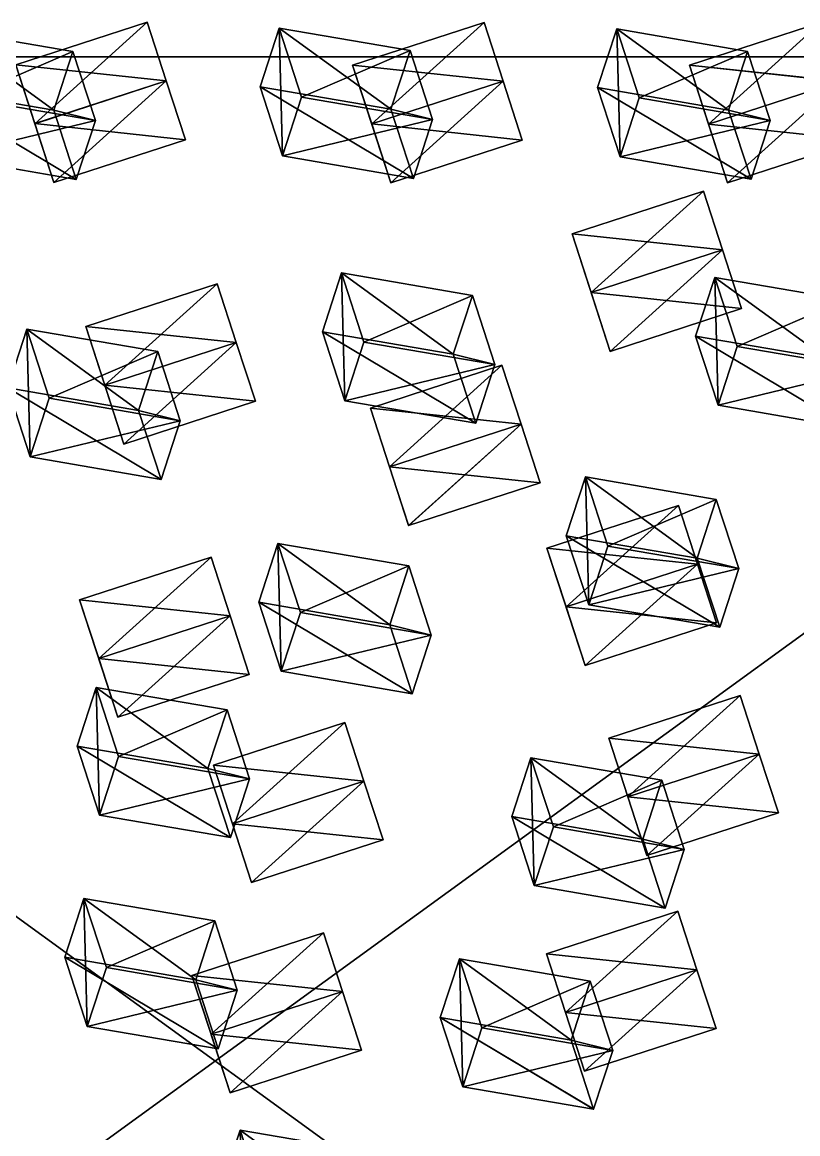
# Model space of a CAD drawing. Header units: metres. Extents: x -324 to 324, y -310 to 311.
# Drawn here: x -13.9 to 42.2, y 230 to 310.4 of the extents above; entities that cross this region are included whole.
import ezdxf

# ---------------------------------------------------------------- set-up
doc = ezdxf.new("R2010")
doc.units = ezdxf.units.M

msp = doc.modelspace()

# ---------------------------------------------------------------- linework, layer by layer
for p, q in [((-100.05551, 307.93835, -938.3003), (99.94634, 307.93277, -1061.9042)), ((100.055176, 307.93848, -1061.6997), (-99.94667, 307.9327, -938.0959))]:
    msp.add_line(p, q)
for points in [[(-11.662659, 304.06754, -977.47516), (-21.134838, 305.692, -974.7113), (-19.752907, 309.94513, -972.475), (-19.752808, 309.94522, -972.47485)], [(-10.280727, 308.32068, -975.2389), (-19.752907, 309.94513, -972.475), (-18.128433, 304.94473, -963.9687), (-18.128334, 304.94482, -963.96857)], [(-19.752907, 309.94513, -972.475), (-10.280727, 308.32068, -975.2389), (-11.662659, 304.06754, -977.47516), (-11.662559, 304.06763, -977.47504)], [(-13.039314, 303.10114, -1020.2774), (-14.421418, 307.3548, -1011.3334), (-4.9108553, 310.44498, -1011.3334), (-4.910755, 310.44507, -1011.33325)], [(-3.5289192, 306.19183, -1009.0971), (-4.9108553, 310.44498, -1011.3334), (-14.421418, 307.3548, -1011.3334), (-14.421318, 307.3549, -1011.33325)], [(-4.9108553, 310.44498, -1011.3334), (-3.5287514, 306.1913, -1020.2774), (-13.039314, 303.10114, -1020.2774), (-13.039214, 303.10123, -1020.2773)], [(-3.5287514, 306.1913, -1020.2774), (-4.9108553, 310.44498, -1011.3334), (-3.5289192, 306.19183, -1009.0971), (-3.5288193, 306.19193, -1009.097)], [(12.727608, 304.14017, -992.6854), (3.2554293, 305.76462, -989.9216), (4.6373606, 310.01776, -987.68524), (4.6374607, 310.01785, -987.6851)], [(4.6373606, 310.01776, -987.68524), (3.2554293, 305.76462, -989.9216), (4.879902, 300.76422, -981.4152), (4.880002, 300.7643, -981.4151)], [(4.879902, 300.76422, -981.4152), (6.261833, 305.01736, -979.17896), (4.6373606, 310.01776, -987.68524), (4.6374607, 310.01785, -987.6851)], [(14.109539, 308.3933, -990.44916), (4.6373606, 310.01776, -987.68524), (6.261833, 305.01736, -979.17896), (6.2619333, 305.01746, -979.17883)], [(4.6373606, 310.01776, -987.68524), (14.109539, 308.3933, -990.44916), (12.727608, 304.14017, -992.6854), (12.727708, 304.14026, -992.6853)], [(11.33606, 303.07733, -1035.3859), (9.953956, 307.331, -1026.4418), (19.46452, 310.42117, -1026.4418), (19.464619, 310.42126, -1026.4417)], [(20.846455, 306.16803, -1024.2054), (19.46452, 310.42117, -1026.4418), (9.953956, 307.331, -1026.4418), (9.954056, 307.3311, -1026.4417)], [(19.46452, 310.42117, -1026.4418), (20.846622, 306.1675, -1035.3859), (11.33606, 303.07733, -1035.3859), (11.33616, 303.07742, -1035.3857)], [(20.846622, 306.1675, -1035.3859), (19.46452, 310.42117, -1026.4418), (20.846455, 306.16803, -1024.2054), (20.846554, 306.16812, -1024.2053)], [(37.15969, 304.08405, -1007.6767), (27.687511, 305.7085, -1004.91284), (29.069443, 309.96164, -1002.6765), (29.069542, 309.96173, -1002.6764)], [(29.069443, 309.96164, -1002.6765), (27.687511, 305.7085, -1004.91284), (29.311985, 300.7081, -996.4065), (29.312084, 300.7082, -996.4064)], [(29.311985, 300.7081, -996.4065), (30.693916, 304.96124, -994.1702), (29.069443, 309.96164, -1002.6765), (29.069542, 309.96173, -1002.6764)], [(38.541622, 308.3372, -1005.4404), (29.069443, 309.96164, -1002.6765), (30.693916, 304.96124, -994.1702), (30.694016, 304.96133, -994.1701)], [(29.069443, 309.96164, -1002.6765), (38.541622, 308.3372, -1005.4404), (37.15969, 304.08405, -1007.6767), (37.15979, 304.08414, -1007.6766)], [(35.704315, 303.0754, -1050.448), (34.322212, 307.32907, -1041.5039), (43.832775, 310.41925, -1041.5039), (43.832874, 310.41934, -1041.5038)], [(45.214714, 306.1661, -1039.2676), (43.832775, 310.41925, -1041.5039), (34.322212, 307.32907, -1041.5039), (34.32231, 307.32916, -1041.5038)], [(43.832775, 310.41925, -1041.5039), (45.21488, 306.1656, -1050.448), (35.704315, 303.0754, -1050.448), (35.704414, 303.0755, -1050.4479)], [(-18.128433, 304.94473, -963.9687), (-8.656255, 303.32028, -966.73254), (-10.280727, 308.32068, -975.2389), (-10.280627, 308.32077, -975.2388)], [(-11.662659, 304.06754, -977.47516), (-10.280727, 308.32068, -975.2389), (-8.656255, 303.32028, -966.73254), (-8.656155, 303.32037, -966.7324)], [(6.261833, 305.01736, -979.17896), (15.734012, 303.3929, -981.9428), (14.109539, 308.3933, -990.44916), (14.109639, 308.3934, -990.44904)], [(12.727608, 304.14017, -992.6854), (14.109539, 308.3933, -990.44916), (15.734012, 303.3929, -981.9428), (15.734112, 303.393, -981.9427)], [(30.693916, 304.96124, -994.1702), (40.166096, 303.3368, -996.9341), (38.541622, 308.3372, -1005.4404), (38.54172, 308.33728, -1005.4403)], [(37.15969, 304.08405, -1007.6767), (38.541622, 308.3372, -1005.4404), (40.166096, 303.3368, -996.9341), (40.166195, 303.33688, -996.93396)], [(-100.05551, 307.93835, -938.3003), (61.75283, 190.36641, -1261.8993), (-161.85391, 117.712, -1261.8992), (-161.8538, 117.7121, -1261.899)], [(-100.05551, 307.93835, -938.3003), (99.94634, 307.93277, -1061.9042), (61.75283, 190.36641, -1261.8993), (61.75293, 190.36652, -1261.8992)], [(-61.753036, 190.3664, -738.10077), (100.055176, 307.93848, -1061.6997), (-99.94667, 307.9327, -938.0959), (-99.94657, 307.9328, -938.09576)], [(-61.753036, 190.3664, -738.10077), (261.85678, 190.37573, -938.09595), (100.055176, 307.93848, -1061.6997), (100.055275, 307.93857, -1061.6996)], [(-11.657378, 298.848, -1018.04114), (-13.039482, 303.10165, -1009.0971), (-14.421418, 307.3548, -1011.3334), (-14.421318, 307.3549, -1011.33325)], [(-14.421418, 307.3548, -1011.3334), (-13.039314, 303.10114, -1020.2774), (-11.657378, 298.848, -1018.04114), (-11.657278, 298.84808, -1018.041)], [(-14.421418, 307.3548, -1011.3334), (-13.039482, 303.10165, -1009.0971), (-3.5289192, 306.19183, -1009.0971), (-3.5288193, 306.19193, -1009.097)], [(12.717996, 298.8242, -1033.1495), (11.335892, 303.07785, -1024.2054), (9.953956, 307.331, -1026.4418), (9.954056, 307.3311, -1026.4417)], [(9.953956, 307.331, -1026.4418), (11.33606, 303.07733, -1035.3859), (12.717996, 298.8242, -1033.1495), (12.718096, 298.82428, -1033.1494)], [(9.953956, 307.331, -1026.4418), (11.335892, 303.07785, -1024.2054), (20.846455, 306.16803, -1024.2054), (20.846554, 306.16812, -1024.2053)], [(37.086254, 298.82227, -1048.2117), (35.704147, 303.07593, -1039.2676), (34.322212, 307.32907, -1041.5039), (34.32231, 307.32916, -1041.5038)], [(34.322212, 307.32907, -1041.5039), (35.704315, 303.0754, -1050.448), (37.086254, 298.82227, -1048.2117), (37.086353, 298.82236, -1048.2115)], [(34.322212, 307.32907, -1041.5039), (35.704147, 303.07593, -1039.2676), (45.214714, 306.1661, -1039.2676), (45.214813, 306.1662, -1039.2675)], [(-2.1468153, 301.93817, -1018.04114), (-3.5289192, 306.19183, -1009.0971), (-13.039482, 303.10165, -1009.0971), (-13.039382, 303.10175, -1009.097)], [(-11.657378, 298.848, -1018.04114), (-13.039314, 303.10114, -1020.2774), (-3.5287514, 306.1913, -1020.2774), (-3.5286515, 306.1914, -1020.2773)], [(-3.5287514, 306.1913, -1020.2774), (-2.1468153, 301.93817, -1018.04114), (-11.657378, 298.848, -1018.04114), (-11.657278, 298.84808, -1018.041)], [(-3.5289192, 306.19183, -1009.0971), (-2.1468153, 301.93817, -1018.04114), (-3.5287514, 306.1913, -1020.2774), (-3.5286515, 306.1914, -1020.2773)], [(22.228558, 301.91437, -1033.1495), (20.846455, 306.16803, -1024.2054), (11.335892, 303.07785, -1024.2054), (11.335992, 303.07794, -1024.2053)], [(12.717996, 298.8242, -1033.1495), (11.33606, 303.07733, -1035.3859), (20.846622, 306.1675, -1035.3859), (20.846722, 306.1676, -1035.3857)], [(20.846622, 306.1675, -1035.3859), (22.228558, 301.91437, -1033.1495), (12.717996, 298.8242, -1033.1495), (12.718096, 298.82428, -1033.1494)], [(20.846455, 306.16803, -1024.2054), (22.228558, 301.91437, -1033.1495), (20.846622, 306.1675, -1035.3859), (20.846722, 306.1676, -1035.3857)], [(46.596817, 301.91245, -1048.2117), (45.214714, 306.1661, -1039.2676), (35.704147, 303.07593, -1039.2676), (35.704247, 303.07602, -1039.2675)], [(37.086254, 298.82227, -1048.2117), (35.704315, 303.0754, -1050.448), (45.21488, 306.1656, -1050.448), (45.21498, 306.16568, -1050.4479)], [(45.21488, 306.1656, -1050.448), (46.596817, 301.91245, -1048.2117), (37.086254, 298.82227, -1048.2117), (37.086353, 298.82236, -1048.2115)], [(-10.038186, 299.06714, -968.9689), (-19.510365, 300.6916, -966.20496), (-21.134838, 305.692, -974.7113), (-21.134739, 305.69208, -974.7112)], [(-21.134838, 305.692, -974.7113), (-11.662659, 304.06754, -977.47516), (-10.038186, 299.06714, -968.9689), (-10.038086, 299.06723, -968.96875)], [(14.35208, 299.13977, -984.17914), (4.879902, 300.76422, -981.4152), (3.2554293, 305.76462, -989.9216), (3.2555292, 305.7647, -989.92145)], [(3.2554293, 305.76462, -989.9216), (12.727608, 304.14017, -992.6854), (14.35208, 299.13977, -984.17914), (14.3521805, 299.13986, -984.179)], [(15.734012, 303.3929, -981.9428), (6.261833, 305.01736, -979.17896), (4.879902, 300.76422, -981.4152), (4.880002, 300.7643, -981.4151)], [(38.784164, 299.08365, -999.1704), (29.311985, 300.7081, -996.4065), (27.687511, 305.7085, -1004.91284), (27.68761, 305.7086, -1004.9127)], [(27.687511, 305.7085, -1004.91284), (37.15969, 304.08405, -1007.6767), (38.784164, 299.08365, -999.1704), (38.784264, 299.08374, -999.1703)], [(-8.656255, 303.32028, -966.73254), (-18.128433, 304.94473, -963.9687), (-19.510365, 300.6916, -966.20496), (-19.510265, 300.69168, -966.20483)], [(40.166096, 303.3368, -996.9341), (30.693916, 304.96124, -994.1702), (29.311985, 300.7081, -996.4065), (29.312084, 300.7082, -996.4064)], [(-8.656255, 303.32028, -966.73254), (-10.038186, 299.06714, -968.9689), (-11.662659, 304.06754, -977.47516), (-11.662559, 304.06763, -977.47504)], [(4.879902, 300.76422, -981.4152), (14.35208, 299.13977, -984.17914), (15.734012, 303.3929, -981.9428), (15.734112, 303.393, -981.9427)], [(15.734012, 303.3929, -981.9428), (14.35208, 299.13977, -984.17914), (12.727608, 304.14017, -992.6854), (12.727708, 304.14026, -992.6853)], [(40.166096, 303.3368, -996.9341), (38.784164, 299.08365, -999.1704), (37.15969, 304.08405, -1007.6767), (37.15979, 304.08414, -1007.6766)], [(-19.510365, 300.6916, -966.20496), (-10.038186, 299.06714, -968.9689), (-8.656255, 303.32028, -966.73254), (-8.656155, 303.32037, -966.7324)], [(-13.039482, 303.10165, -1009.0971), (-11.657378, 298.848, -1018.04114), (-2.1468153, 301.93817, -1018.04114), (-2.1467154, 301.93826, -1018.041)], [(11.335892, 303.07785, -1024.2054), (12.717996, 298.8242, -1033.1495), (22.228558, 301.91437, -1033.1495), (22.228657, 301.91446, -1033.1494)], [(29.311985, 300.7081, -996.4065), (38.784164, 299.08365, -999.1704), (40.166096, 303.3368, -996.9341), (40.166195, 303.33688, -996.93396)], [(35.704147, 303.07593, -1039.2676), (37.086254, 298.82227, -1048.2117), (46.596817, 301.91245, -1048.2117), (46.596916, 301.91254, -1048.2115)], [(27.215027, 290.8716, -1068.4122), (25.832924, 295.12527, -1059.4681), (35.343487, 298.21545, -1059.4681), (35.343586, 298.21555, -1059.468)], [(36.72542, 293.9623, -1057.2318), (35.343487, 298.21545, -1059.4681), (25.832924, 295.12527, -1059.4681), (25.833023, 295.12537, -1059.468)], [(35.343487, 298.21545, -1059.4681), (36.72559, 293.9618, -1068.4122), (27.215027, 290.8716, -1068.4122), (27.215126, 290.8717, -1068.4121)], [(36.72559, 293.9618, -1068.4122), (35.343487, 298.21545, -1059.4681), (36.72542, 293.9623, -1057.2318), (36.72552, 293.9624, -1057.2317)], [(28.596962, 286.61847, -1066.1759), (27.214859, 290.87213, -1057.2318), (25.832924, 295.12527, -1059.4681), (25.833023, 295.12537, -1059.468)], [(25.832924, 295.12527, -1059.4681), (27.215027, 290.8716, -1068.4122), (28.596962, 286.61847, -1066.1759), (28.597061, 286.61856, -1066.1758)], [(25.832924, 295.12527, -1059.4681), (27.214859, 290.87213, -1057.2318), (36.72542, 293.9623, -1057.2318), (36.72552, 293.9624, -1057.2317)], [(38.107525, 289.70865, -1066.1759), (36.72542, 293.9623, -1057.2318), (27.214859, 290.87213, -1057.2318), (27.214958, 290.87222, -1057.2317)], [(28.596962, 286.61847, -1066.1759), (27.215027, 290.8716, -1068.4122), (36.72559, 293.9618, -1068.4122), (36.72569, 293.96188, -1068.4121)], [(36.72559, 293.9618, -1068.4122), (38.107525, 289.70865, -1066.1759), (28.596962, 286.61847, -1066.1759), (28.597061, 286.61856, -1066.1758)], [(36.72542, 293.9623, -1057.2318), (38.107525, 289.70865, -1066.1759), (36.72559, 293.9618, -1068.4122), (36.72569, 293.96188, -1068.4121)], [(17.241646, 286.4169, -961.76733), (7.7694674, 288.04135, -959.0035), (9.151399, 292.2945, -956.76715), (9.151499, 292.2946, -956.767)], [(9.151399, 292.2945, -956.76715), (7.7694674, 288.04135, -959.0035), (9.39394, 283.04095, -950.49713), (9.39404, 283.04105, -950.497)], [(9.39394, 283.04095, -950.49713), (10.775871, 287.2941, -948.26086), (9.151399, 292.2945, -956.76715), (9.151499, 292.2946, -956.767)], [(18.623577, 290.67004, -959.53107), (9.151399, 292.2945, -956.76715), (10.775871, 287.2941, -948.26086), (10.775971, 287.2942, -948.26074)], [(9.151399, 292.2945, -956.76715), (18.623577, 290.67004, -959.53107), (17.241646, 286.4169, -961.76733), (17.241745, 286.417, -961.7672)], [(-7.9687495, 284.1624, -1059.43), (-9.350853, 288.41608, -1050.486), (0.15970969, 291.50626, -1050.486), (0.1598097, 291.50635, -1050.4858)], [(1.5416455, 287.2531, -1048.2496), (0.15970969, 291.50626, -1050.486), (-9.350853, 288.41608, -1050.486), (-9.350753, 288.41617, -1050.4858)], [(0.15970969, 291.50626, -1050.486), (1.5418134, 287.2526, -1059.43), (-7.9687495, 284.1624, -1059.43), (-7.9686494, 284.1625, -1059.4299)], [(1.5418134, 287.2526, -1059.43), (0.15970969, 291.50626, -1050.486), (1.5416455, 287.2531, -1048.2496), (1.5417455, 287.2532, -1048.2495)], [(44.249367, 286.08926, -977.83386), (34.777187, 287.7137, -975.07), (36.15912, 291.96686, -972.8337), (36.159218, 291.96695, -972.83356)], [(36.15912, 291.96686, -972.8337), (34.777187, 287.7137, -975.07), (36.40166, 282.71332, -966.56366), (36.40176, 282.7134, -966.56354)], [(36.40166, 282.71332, -966.56366), (37.783592, 286.96646, -964.3274), (36.15912, 291.96686, -972.8337), (36.159218, 291.96695, -972.83356)], [(45.631298, 290.3424, -975.5976), (36.15912, 291.96686, -972.8337), (37.783592, 286.96646, -964.3274), (37.78369, 286.96655, -964.3273)], [(36.15912, 291.96686, -972.8337), (45.631298, 290.3424, -975.5976), (44.249367, 286.08926, -977.83386), (44.249466, 286.08936, -977.83374)], [(10.775871, 287.2941, -948.26086), (20.24805, 285.66965, -951.0247), (18.623577, 290.67004, -959.53107), (18.623676, 290.67014, -959.53094)], [(17.241646, 286.4169, -961.76733), (18.623577, 290.67004, -959.53107), (20.24805, 285.66965, -951.0247), (20.24815, 285.66974, -951.0246)], [(27.214859, 290.87213, -1057.2318), (28.596962, 286.61847, -1066.1759), (38.107525, 289.70865, -1066.1759), (38.107624, 289.70874, -1066.1758)], [(37.783592, 286.96646, -964.3274), (47.25577, 285.342, -967.09125), (45.631298, 290.3424, -975.5976), (45.631397, 290.3425, -975.5975)], [(-5.527153, 282.34564, -939.95416), (-14.999331, 283.9701, -937.1903), (-13.6174, 288.22324, -934.954), (-13.6173, 288.22333, -934.95386)], [(-13.6174, 288.22324, -934.954), (-14.999331, 283.9701, -937.1903), (-13.374859, 278.9697, -928.68396), (-13.374759, 278.9698, -928.68384)], [(-13.374859, 278.9697, -928.68396), (-11.992928, 283.22284, -926.4477), (-13.6174, 288.22324, -934.954), (-13.6173, 288.22333, -934.95386)], [(-4.1452217, 286.5988, -937.7179), (-13.6174, 288.22324, -934.954), (-11.992928, 283.22284, -926.4477), (-11.992827, 283.22293, -926.4476)], [(-13.6174, 288.22324, -934.954), (-4.1452217, 286.5988, -937.7179), (-5.527153, 282.34564, -939.95416), (-5.527053, 282.34573, -939.95404)], [(-6.586814, 279.90927, -1057.1937), (-7.9689174, 284.16293, -1048.2496), (-9.350853, 288.41608, -1050.486), (-9.350753, 288.41617, -1050.4858)], [(-9.350853, 288.41608, -1050.486), (-7.9687495, 284.1624, -1059.43), (-6.586814, 279.90927, -1057.1937), (-6.586714, 279.90936, -1057.1936)], [(-9.350853, 288.41608, -1050.486), (-7.9689174, 284.16293, -1048.2496), (1.5416455, 287.2531, -1048.2496), (1.5417455, 287.2532, -1048.2495)], [(18.86612, 281.4165, -953.26105), (9.39394, 283.04095, -950.49713), (7.7694674, 288.04135, -959.0035), (7.7695675, 288.04144, -959.00336)], [(7.7694674, 288.04135, -959.0035), (17.241646, 286.4169, -961.76733), (18.86612, 281.4165, -953.26105), (18.866219, 281.4166, -953.2609)], [(20.24805, 285.66965, -951.0247), (10.775871, 287.2941, -948.26086), (9.39394, 283.04095, -950.49713), (9.39404, 283.04105, -950.497)], [(45.87384, 281.08887, -969.3276), (36.40166, 282.71332, -966.56366), (34.777187, 287.7137, -975.07), (34.777287, 287.7138, -975.0699)], [(34.777187, 287.7137, -975.07), (44.249367, 286.08926, -977.83386), (45.87384, 281.08887, -969.3276), (45.87394, 281.08896, -969.32745)], [(-11.992928, 283.22284, -926.4477), (-2.520749, 281.5984, -929.21155), (-4.1452217, 286.5988, -937.7179), (-4.1451216, 286.59888, -937.7178)], [(2.9237494, 282.99945, -1057.1937), (1.5416455, 287.2531, -1048.2496), (-7.9689174, 284.16293, -1048.2496), (-7.968817, 284.16302, -1048.2495)], [(-6.586814, 279.90927, -1057.1937), (-7.9687495, 284.1624, -1059.43), (1.5418134, 287.2526, -1059.43), (1.5419134, 287.2527, -1059.4299)], [(1.5418134, 287.2526, -1059.43), (2.9237494, 282.99945, -1057.1937), (-6.586814, 279.90927, -1057.1937), (-6.586714, 279.90936, -1057.1936)], [(-5.527153, 282.34564, -939.95416), (-4.1452217, 286.5988, -937.7179), (-2.520749, 281.5984, -929.21155), (-2.5206492, 281.59848, -929.2114)], [(1.5416455, 287.2531, -1048.2496), (2.9237494, 282.99945, -1057.1937), (1.5418134, 287.2526, -1059.43), (1.5419134, 287.2527, -1059.4299)], [(47.25577, 285.342, -967.09125), (37.783592, 286.96646, -964.3274), (36.40166, 282.71332, -966.56366), (36.40176, 282.7134, -966.56354)], [(20.24805, 285.66965, -951.0247), (18.86612, 281.4165, -953.26105), (17.241646, 286.4169, -961.76733), (17.241745, 286.417, -961.7672)], [(9.39394, 283.04095, -950.49713), (18.86612, 281.4165, -953.26105), (20.24805, 285.66965, -951.0247), (20.24815, 285.66974, -951.0246)], [(12.630417, 278.26157, -1083.3823), (11.248313, 282.51523, -1074.4382), (20.758877, 285.6054, -1074.4382), (20.758976, 285.6055, -1074.4381)], [(22.140812, 281.35226, -1072.2019), (20.758877, 285.6054, -1074.4382), (11.248313, 282.51523, -1074.4382), (11.248413, 282.51532, -1074.4381)], [(20.758877, 285.6054, -1074.4382), (22.14098, 281.35175, -1083.3823), (12.630417, 278.26157, -1083.3823), (12.630517, 278.26166, -1083.3822)], [(22.14098, 281.35175, -1083.3823), (20.758877, 285.6054, -1074.4382), (22.140812, 281.35226, -1072.2019), (22.140911, 281.35236, -1072.2018)], [(36.40166, 282.71332, -966.56366), (45.87384, 281.08887, -969.3276), (47.25577, 285.342, -967.09125), (47.25587, 285.3421, -967.0911)], [(-7.9689174, 284.16293, -1048.2496), (-6.586814, 279.90927, -1057.1937), (2.9237494, 282.99945, -1057.1937), (2.9238493, 282.99954, -1057.1936)], [(-3.9026804, 277.34525, -931.4479), (-13.374859, 278.9697, -928.68396), (-14.999331, 283.9701, -937.1903), (-14.999231, 283.97018, -937.1902)], [(-14.999331, 283.9701, -937.1903), (-5.527153, 282.34564, -939.95416), (-3.9026804, 277.34525, -931.4479), (-3.9025805, 277.34534, -931.44775)], [(-2.520749, 281.5984, -929.21155), (-11.992928, 283.22284, -926.4477), (-13.374859, 278.9697, -928.68396), (-13.374759, 278.9698, -928.68384)], [(14.012353, 274.00842, -1081.146), (12.630249, 278.2621, -1072.2019), (11.248313, 282.51523, -1074.4382), (11.248413, 282.51532, -1074.4381)], [(11.248313, 282.51523, -1074.4382), (12.630417, 278.26157, -1083.3823), (14.012353, 274.00842, -1081.146), (14.012453, 274.0085, -1081.1459)], [(11.248313, 282.51523, -1074.4382), (12.630249, 278.2621, -1072.2019), (22.140812, 281.35226, -1072.2019), (22.140911, 281.35236, -1072.2018)], [(-2.520749, 281.5984, -929.21155), (-3.9026804, 277.34525, -931.4479), (-5.527153, 282.34564, -939.95416), (-5.527053, 282.34573, -939.95404)], [(-13.374859, 278.9697, -928.68396), (-3.9026804, 277.34525, -931.4479), (-2.520749, 281.5984, -929.21155), (-2.5206492, 281.59848, -929.2114)], [(23.522915, 277.0986, -1081.146), (22.140812, 281.35226, -1072.2019), (12.630249, 278.2621, -1072.2019), (12.630349, 278.26218, -1072.2018)], [(14.012353, 274.00842, -1081.146), (12.630417, 278.26157, -1083.3823), (22.14098, 281.35175, -1083.3823), (22.141079, 281.35184, -1083.3822)], [(22.14098, 281.35175, -1083.3823), (23.522915, 277.0986, -1081.146), (14.012353, 274.00842, -1081.146), (14.012453, 274.0085, -1081.1459)], [(22.140812, 281.35226, -1072.2019), (23.522915, 277.0986, -1081.146), (22.14098, 281.35175, -1083.3823), (22.141079, 281.35184, -1083.3822)], [(12.630249, 278.2621, -1072.2019), (14.012353, 274.00842, -1081.146), (23.522915, 277.0986, -1081.146), (23.523014, 277.0987, -1081.1459)], [(34.89253, 271.64453, -944.5796), (25.42035, 273.26898, -941.81573), (26.80228, 277.52213, -939.5794), (26.80238, 277.52222, -939.5793)], [(26.80228, 277.52213, -939.5794), (25.42035, 273.26898, -941.81573), (27.044823, 268.2686, -933.3094), (27.044922, 268.26868, -933.30927)], [(27.044823, 268.2686, -933.3094), (28.426754, 272.52173, -931.0731), (26.80228, 277.52213, -939.5794), (26.80238, 277.52222, -939.5793)], [(36.27446, 275.89767, -942.3433), (26.80228, 277.52213, -939.5794), (28.426754, 272.52173, -931.0731), (28.426853, 272.52182, -931.073)], [(26.80228, 277.52213, -939.5794), (36.27446, 275.89767, -942.3433), (34.89253, 271.64453, -944.5796), (34.892628, 271.64462, -944.57947)], [(25.401337, 268.12183, -1110.5588), (24.019234, 272.3755, -1101.6147), (33.529797, 275.46567, -1101.6147), (33.529896, 275.46576, -1101.6146)], [(34.91173, 271.21252, -1099.3784), (33.529797, 275.46567, -1101.6147), (24.019234, 272.3755, -1101.6147), (24.019333, 272.37558, -1101.6146)], [(33.529797, 275.46567, -1101.6147), (34.9119, 271.212, -1110.5588), (25.401337, 268.12183, -1110.5588), (25.401436, 268.12192, -1110.5587)], [(28.426754, 272.52173, -931.0731), (37.898933, 270.89728, -933.837), (36.27446, 275.89767, -942.3433), (36.27456, 275.89777, -942.3432)], [(34.9119, 271.212, -1110.5588), (33.529797, 275.46567, -1101.6147), (34.91173, 271.21252, -1099.3784), (34.91183, 271.21262, -1099.3783)], [(34.89253, 271.64453, -944.5796), (36.27446, 275.89767, -942.3433), (37.898933, 270.89728, -933.837), (37.899033, 270.89737, -933.83685)], [(36.517002, 266.64413, -936.0733), (27.044823, 268.2686, -933.3094), (25.42035, 273.26898, -941.81573), (25.420448, 273.26907, -941.8156)], [(25.42035, 273.26898, -941.81573), (34.89253, 271.64453, -944.5796), (36.517002, 266.64413, -936.0733), (36.5171, 266.64423, -936.0732)], [(12.642311, 266.8278, -921.669), (3.1701326, 268.45224, -918.90515), (4.552064, 272.70538, -916.6688), (4.552164, 272.70547, -916.6687)], [(4.552064, 272.70538, -916.6688), (3.1701326, 268.45224, -918.90515), (4.7946053, 263.45184, -910.3988), (4.7947054, 263.45193, -910.3987)], [(4.7946053, 263.45184, -910.3988), (6.1765366, 267.705, -908.16254), (4.552064, 272.70538, -916.6688), (4.552164, 272.70547, -916.6687)], [(14.024242, 271.08093, -919.43274), (4.552064, 272.70538, -916.6688), (6.1765366, 267.705, -908.16254), (6.1766367, 267.70508, -908.1624)], [(4.552064, 272.70538, -916.6688), (14.024242, 271.08093, -919.43274), (12.642311, 266.8278, -921.669), (12.642411, 266.82788, -921.6689)], [(26.783272, 263.86868, -1108.3225), (25.401169, 268.12234, -1099.3784), (24.019234, 272.3755, -1101.6147), (24.019333, 272.37558, -1101.6146)], [(24.019234, 272.3755, -1101.6147), (25.401337, 268.12183, -1110.5588), (26.783272, 263.86868, -1108.3225), (26.783371, 263.86877, -1108.3224)], [(24.019234, 272.3755, -1101.6147), (25.401169, 268.12234, -1099.3784), (34.91173, 271.21252, -1099.3784), (34.91183, 271.21262, -1099.3783)], [(37.898933, 270.89728, -933.837), (28.426754, 272.52173, -931.0731), (27.044823, 268.2686, -933.3094), (27.044922, 268.26868, -933.30927)], [(-8.416565, 264.3752, -1096.7863), (-9.798668, 268.62888, -1087.8422), (-0.28810525, 271.71906, -1087.8422), (-0.28800526, 271.71915, -1087.842)], [(1.0938306, 267.4659, -1085.6058), (-0.28810525, 271.71906, -1087.8422), (-9.798668, 268.62888, -1087.8422), (-9.798568, 268.62897, -1087.842)], [(-0.28810525, 271.71906, -1087.8422), (1.0939984, 267.4654, -1096.7863), (-8.416565, 264.3752, -1096.7863), (-8.416465, 264.3753, -1096.7861)], [(1.0939984, 267.4654, -1096.7863), (-0.28810525, 271.71906, -1087.8422), (1.0938306, 267.4659, -1085.6058), (1.0939306, 267.466, -1085.6057)], [(36.293835, 266.95886, -1108.3225), (34.91173, 271.21252, -1099.3784), (25.401169, 268.12234, -1099.3784), (25.401268, 268.12244, -1099.3783)], [(26.783272, 263.86868, -1108.3225), (25.401337, 268.12183, -1110.5588), (34.9119, 271.212, -1110.5588), (34.912, 271.2121, -1110.5587)], [(34.9119, 271.212, -1110.5588), (36.293835, 266.95886, -1108.3225), (26.783272, 263.86868, -1108.3225), (26.783371, 263.86877, -1108.3224)], [(37.898933, 270.89728, -933.837), (36.517002, 266.64413, -936.0733), (34.89253, 271.64453, -944.5796), (34.892628, 271.64462, -944.57947)], [(34.91173, 271.21252, -1099.3784), (36.293835, 266.95886, -1108.3225), (34.9119, 271.212, -1110.5588), (34.912, 271.2121, -1110.5587)], [(6.1765366, 267.705, -908.16254), (15.648715, 266.08054, -910.9264), (14.024242, 271.08093, -919.43274), (14.024343, 271.08102, -919.4326)], [(12.642311, 266.8278, -921.669), (14.024242, 271.08093, -919.43274), (15.648715, 266.08054, -910.9264), (15.648815, 266.08063, -910.9263)], [(27.044823, 268.2686, -933.3094), (36.517002, 266.64413, -936.0733), (37.898933, 270.89728, -933.837), (37.899033, 270.89737, -933.83685)], [(-7.034629, 260.12207, -1094.5499), (-8.416733, 264.37573, -1085.6058), (-9.798668, 268.62888, -1087.8422), (-9.798568, 268.62897, -1087.842)], [(-9.798668, 268.62888, -1087.8422), (-8.416565, 264.3752, -1096.7863), (-7.034629, 260.12207, -1094.5499), (-7.0345287, 260.12216, -1094.5498)], [(-9.798668, 268.62888, -1087.8422), (-8.416733, 264.37573, -1085.6058), (1.0938306, 267.4659, -1085.6058), (1.0939306, 267.466, -1085.6057)], [(14.266784, 261.8274, -913.1627), (4.7946053, 263.45184, -910.3988), (3.1701326, 268.45224, -918.90515), (3.1702325, 268.45233, -918.905)], [(3.1701326, 268.45224, -918.90515), (12.642311, 266.8278, -921.669), (14.266784, 261.8274, -913.1627), (14.266884, 261.82748, -913.1626)], [(25.401169, 268.12234, -1099.3784), (26.783272, 263.86868, -1108.3225), (36.293835, 266.95886, -1108.3225), (36.293934, 266.95895, -1108.3224)], [(2.4759345, 263.21225, -1094.5499), (1.0938306, 267.4659, -1085.6058), (-8.416733, 264.37573, -1085.6058), (-8.416633, 264.37582, -1085.6057)], [(-7.034629, 260.12207, -1094.5499), (-8.416565, 264.3752, -1096.7863), (1.0939984, 267.4654, -1096.7863), (1.0940984, 267.46548, -1096.7861)], [(1.0939984, 267.4654, -1096.7863), (2.4759345, 263.21225, -1094.5499), (-7.034629, 260.12207, -1094.5499), (-7.0345287, 260.12216, -1094.5498)], [(1.0938306, 267.4659, -1085.6058), (2.4759345, 263.21225, -1094.5499), (1.0939984, 267.4654, -1096.7863), (1.0940984, 267.46548, -1096.7861)], [(15.648715, 266.08054, -910.9264), (6.1765366, 267.705, -908.16254), (4.7946053, 263.45184, -910.3988), (4.7947054, 263.45193, -910.3987)], [(15.648715, 266.08054, -910.9264), (14.266784, 261.8274, -913.1627), (12.642311, 266.8278, -921.669), (12.642411, 266.82788, -921.6689)], [(4.7946053, 263.45184, -910.3988), (14.266784, 261.8274, -913.1627), (15.648715, 266.08054, -910.9264), (15.648815, 266.08063, -910.9263)], [(-8.416733, 264.37573, -1085.6058), (-7.034629, 260.12207, -1094.5499), (2.4759345, 263.21225, -1094.5499), (2.4760344, 263.21234, -1094.5498)], [(-0.5116043, 256.41437, -893.73535), (-9.983783, 258.03882, -890.9715), (-8.601851, 262.29196, -888.73517), (-8.601751, 262.29205, -888.73505)], [(-8.601851, 262.29196, -888.73517), (-9.983783, 258.03882, -890.9715), (-8.35931, 253.03842, -882.46515), (-8.35921, 253.03853, -882.465)], [(-8.35931, 253.03842, -882.46515), (-6.9773784, 257.29156, -880.2289), (-8.601851, 262.29196, -888.73517), (-8.601751, 262.29205, -888.73505)], [(0.87032723, 260.6675, -891.4991), (-8.601851, 262.29196, -888.73517), (-6.9773784, 257.29156, -880.2289), (-6.977278, 257.29166, -880.22876)], [(-8.601851, 262.29196, -888.73517), (0.87032723, 260.6675, -891.4991), (-0.5116043, 256.41437, -893.73535), (-0.5115043, 256.41446, -893.7352)], [(29.871332, 254.3646, -1139.4857), (28.489227, 258.61826, -1130.5416), (37.99979, 261.70844, -1130.5416), (37.99989, 261.70853, -1130.5415)], [(39.38173, 257.4553, -1128.3053), (37.99979, 261.70844, -1130.5416), (28.489227, 258.61826, -1130.5416), (28.489326, 258.61835, -1130.5415)], [(37.99979, 261.70844, -1130.5416), (39.381897, 257.45477, -1139.4857), (29.871332, 254.3646, -1139.4857), (29.871431, 254.3647, -1139.4856)], [(39.381897, 257.45477, -1139.4857), (37.99979, 261.70844, -1130.5416), (39.38173, 257.4553, -1128.3053), (39.38183, 257.45538, -1128.3052)], [(-6.9773784, 257.29156, -880.2289), (2.4947999, 255.66711, -882.99274), (0.87032723, 260.6675, -891.4991), (0.87042725, 260.6676, -891.49896)], [(-0.5116043, 256.41437, -893.73535), (0.87032723, 260.6675, -891.4991), (2.4947999, 255.66711, -882.99274), (2.4948997, 255.66722, -882.9926)], [(1.2657628, 252.40845, -1125.5289), (-0.116341114, 256.6621, -1116.5848), (9.394222, 259.7523, -1116.5848), (9.394322, 259.75238, -1116.5847)], [(10.776157, 255.49915, -1114.3485), (9.394222, 259.7523, -1116.5848), (-0.116341114, 256.6621, -1116.5848), (-0.11624111, 256.6622, -1116.5847)], [(9.394222, 259.7523, -1116.5848), (10.776325, 255.49863, -1125.5289), (1.2657628, 252.40845, -1125.5289), (1.2658628, 252.40855, -1125.5288)], [(10.776325, 255.49863, -1125.5289), (9.394222, 259.7523, -1116.5848), (10.776157, 255.49915, -1114.3485), (10.7762575, 255.49925, -1114.3484)], [(31.253267, 250.11145, -1137.2494), (29.871164, 254.36511, -1128.3053), (28.489227, 258.61826, -1130.5416), (28.489326, 258.61835, -1130.5415)], [(28.489227, 258.61826, -1130.5416), (29.871332, 254.3646, -1139.4857), (31.253267, 250.11145, -1137.2494), (31.253366, 250.11156, -1137.2493)], [(28.489227, 258.61826, -1130.5416), (29.871164, 254.36511, -1128.3053), (39.38173, 257.4553, -1128.3053), (39.38183, 257.45538, -1128.3052)], [(1.1128685, 251.41396, -885.22906), (-8.35931, 253.03842, -882.46515), (-9.983783, 258.03882, -890.9715), (-9.983683, 258.0389, -890.9714)], [(-9.983783, 258.03882, -890.9715), (-0.5116043, 256.41437, -893.73535), (1.1128685, 251.41396, -885.22906), (1.1129686, 251.41406, -885.22894)], [(2.4947999, 255.66711, -882.99274), (-6.9773784, 257.29156, -880.2289), (-8.35931, 253.03842, -882.46515), (-8.35921, 253.03853, -882.465)], [(30.949787, 251.31056, -903.4704), (21.477608, 252.93503, -900.70654), (22.859539, 257.18817, -898.4702), (22.859638, 257.18826, -898.4701)], [(22.859539, 257.18817, -898.4702), (21.477608, 252.93503, -900.70654), (23.102081, 247.93463, -892.2002), (23.10218, 247.93474, -892.2001)], [(23.102081, 247.93463, -892.2002), (24.484013, 252.18779, -889.9639), (22.859539, 257.18817, -898.4702), (22.859638, 257.18826, -898.4701)], [(32.33172, 255.56372, -901.23413), (22.859539, 257.18817, -898.4702), (24.484013, 252.18779, -889.9639), (24.484112, 252.1879, -889.9638)], [(22.859539, 257.18817, -898.4702), (32.33172, 255.56372, -901.23413), (30.949787, 251.31056, -903.4704), (30.949886, 251.31067, -903.4703)], [(40.763832, 253.20163, -1137.2494), (39.38173, 257.4553, -1128.3053), (29.871164, 254.36511, -1128.3053), (29.871264, 254.36522, -1128.3052)], [(31.253267, 250.11145, -1137.2494), (29.871332, 254.3646, -1139.4857), (39.381897, 257.45477, -1139.4857), (39.381996, 257.45486, -1139.4856)], [(39.381897, 257.45477, -1139.4857), (40.763832, 253.20163, -1137.2494), (31.253267, 250.11145, -1137.2494), (31.253366, 250.11156, -1137.2493)], [(39.38173, 257.4553, -1128.3053), (40.763832, 253.20163, -1137.2494), (39.381897, 257.45477, -1139.4857), (39.381996, 257.45486, -1139.4856)], [(2.4947999, 255.66711, -882.99274), (1.1128685, 251.41396, -885.22906), (-0.5116043, 256.41437, -893.73535), (-0.5115043, 256.41446, -893.7352)], [(2.6476986, 248.1553, -1123.2926), (1.265595, 252.40897, -1114.3485), (-0.116341114, 256.6621, -1116.5848), (-0.11624111, 256.6622, -1116.5847)], [(-0.116341114, 256.6621, -1116.5848), (1.2657628, 252.40845, -1125.5289), (2.6476986, 248.1553, -1123.2926), (2.6477985, 248.15541, -1123.2925)], [(-0.116341114, 256.6621, -1116.5848), (1.265595, 252.40897, -1114.3485), (10.776157, 255.49915, -1114.3485), (10.7762575, 255.49925, -1114.3484)], [(-8.35931, 253.03842, -882.46515), (1.1128685, 251.41396, -885.22906), (2.4947999, 255.66711, -882.99274), (2.4948997, 255.66722, -882.9926)], [(12.158262, 251.24548, -1123.2926), (10.776157, 255.49915, -1114.3485), (1.265595, 252.40897, -1114.3485), (1.265695, 252.40907, -1114.3484)], [(2.6476986, 248.1553, -1123.2926), (1.2657628, 252.40845, -1125.5289), (10.776325, 255.49863, -1125.5289), (10.776425, 255.49873, -1125.5288)], [(10.776325, 255.49863, -1125.5289), (12.158262, 251.24548, -1123.2926), (2.6476986, 248.1553, -1123.2926), (2.6477985, 248.15541, -1123.2925)], [(10.776157, 255.49915, -1114.3485), (12.158262, 251.24548, -1123.2926), (10.776325, 255.49863, -1125.5289), (10.776425, 255.49873, -1125.5288)], [(24.484013, 252.18779, -889.9639), (33.956192, 250.56332, -892.7278), (32.33172, 255.56372, -901.23413), (32.331818, 255.56383, -901.234)], [(30.949787, 251.31056, -903.4704), (32.33172, 255.56372, -901.23413), (33.956192, 250.56332, -892.7278), (33.95629, 250.56343, -892.72766)], [(29.871164, 254.36511, -1128.3053), (31.253267, 250.11145, -1137.2494), (40.763832, 253.20163, -1137.2494), (40.76393, 253.20174, -1137.2493)], [(32.57426, 246.31017, -894.9641), (23.102081, 247.93463, -892.2002), (21.477608, 252.93503, -900.70654), (21.477707, 252.93513, -900.7064)], [(21.477608, 252.93503, -900.70654), (30.949787, 251.31056, -903.4704), (32.57426, 246.31017, -894.9641), (32.57436, 246.31027, -894.964)], [(1.265595, 252.40897, -1114.3485), (2.6476986, 248.1553, -1123.2926), (12.158262, 251.24548, -1123.2926), (12.158362, 251.24559, -1123.2925)], [(33.956192, 250.56332, -892.7278), (24.484013, 252.18779, -889.9639), (23.102081, 247.93463, -892.2002), (23.10218, 247.93474, -892.2001)], [(33.956192, 250.56332, -892.7278), (32.57426, 246.31017, -894.9641), (30.949787, 251.31056, -903.4704), (30.949886, 251.31067, -903.4703)], [(23.102081, 247.93463, -892.2002), (32.57426, 246.31017, -894.9641), (33.956192, 250.56332, -892.7278), (33.95629, 250.56343, -892.72766)], [(-1.3944705, 241.1243, -864.1099), (-10.866649, 242.74876, -861.34607), (-9.484717, 247.00192, -859.10974), (-9.484617, 247.00203, -859.1096)], [(-9.484717, 247.00192, -859.10974), (-10.866649, 242.74876, -861.34607), (-9.242176, 237.74837, -852.8397), (-9.242076, 237.74847, -852.8396)], [(-9.242176, 237.74837, -852.8397), (-7.8602448, 242.00153, -850.60345), (-9.484717, 247.00192, -859.10974), (-9.484617, 247.00203, -859.1096)], [(-0.01253891, 245.37746, -861.87366), (-9.484717, 247.00192, -859.10974), (-7.8602448, 242.00153, -850.60345), (-7.8601446, 242.00163, -850.60333)], [(-9.484717, 247.00192, -859.10974), (-0.01253891, 245.37746, -861.87366), (-1.3944705, 241.1243, -864.1099), (-1.3943704, 241.1244, -864.1098)], [(25.358803, 238.75441, -1166.3857), (23.9767, 243.00807, -1157.4417), (33.487263, 246.09825, -1157.4417), (33.487362, 246.09836, -1157.4415)], [(34.869198, 241.84511, -1155.2053), (33.487263, 246.09825, -1157.4417), (23.9767, 243.00807, -1157.4417), (23.976799, 243.00818, -1157.4415)], [(33.487263, 246.09825, -1157.4417), (34.869366, 241.84459, -1166.3857), (25.358803, 238.75441, -1166.3857), (25.358902, 238.75452, -1166.3856)], [(34.869366, 241.84459, -1166.3857), (33.487263, 246.09825, -1157.4417), (34.869198, 241.84511, -1155.2053), (34.869297, 241.84521, -1155.2052)], [(-7.8602448, 242.00153, -850.60345), (1.6119337, 240.37706, -853.3673), (-0.01253891, 245.37746, -861.87366), (-0.01243891, 245.37756, -861.87354)], [(-1.3944705, 241.1243, -864.1099), (-0.01253891, 245.37746, -861.87366), (1.6119337, 240.37706, -853.3673), (1.6120337, 240.37717, -853.3672)], [(-0.28413343, 237.17963, -1153.5345), (-1.6662374, 241.43329, -1144.5905), (7.844326, 244.52347, -1144.5905), (7.844426, 244.52357, -1144.5903)], [(9.226261, 240.27032, -1142.3541), (7.844326, 244.52347, -1144.5905), (-1.6662374, 241.43329, -1144.5905), (-1.6661373, 241.4334, -1144.5903)], [(7.844326, 244.52347, -1144.5905), (9.226429, 240.2698, -1153.5345), (-0.28413343, 237.17963, -1153.5345), (-0.28403345, 237.17973, -1153.5344)], [(9.226429, 240.2698, -1153.5345), (7.844326, 244.52347, -1144.5905), (9.226261, 240.27032, -1142.3541), (9.226361, 240.27043, -1142.354)], [(0.2300024, 236.1239, -855.60364), (-9.242176, 237.74837, -852.8397), (-10.866649, 242.74876, -861.34607), (-10.866549, 242.74887, -861.34595)], [(-10.866649, 242.74876, -861.34607), (-1.3944705, 241.1243, -864.1099), (0.2300024, 236.1239, -855.60364), (0.2301024, 236.12401, -855.6035)], [(25.77414, 236.75671, -872.5924), (16.30196, 238.38118, -869.82855), (17.683891, 242.63434, -867.5922), (17.68399, 242.63445, -867.5921)], [(17.683891, 242.63434, -867.5922), (16.30196, 238.38118, -869.82855), (17.926434, 233.38078, -861.3222), (17.926533, 233.38089, -861.3221)], [(17.926434, 233.38078, -861.3222), (19.308365, 237.63394, -859.08594), (17.683891, 242.63434, -867.5922), (17.68399, 242.63445, -867.5921)], [(27.15607, 241.00987, -870.35614), (17.683891, 242.63434, -867.5922), (19.308365, 237.63394, -859.08594), (19.308464, 237.63405, -859.0858)], [(17.683891, 242.63434, -867.5922), (27.15607, 241.00987, -870.35614), (25.77414, 236.75671, -872.5924), (25.774239, 236.75682, -872.5923)], [(26.740738, 234.50127, -1164.1494), (25.358635, 238.75493, -1155.2053), (23.9767, 243.00807, -1157.4417), (23.976799, 243.00818, -1157.4415)], [(23.9767, 243.00807, -1157.4417), (25.358803, 238.75441, -1166.3857), (26.740738, 234.50127, -1164.1494), (26.740837, 234.50137, -1164.1493)], [(23.9767, 243.00807, -1157.4417), (25.358635, 238.75493, -1155.2053), (34.869198, 241.84511, -1155.2053), (34.869297, 241.84521, -1155.2052)], [(1.6119337, 240.37706, -853.3673), (-7.8602448, 242.00153, -850.60345), (-9.242176, 237.74837, -852.8397), (-9.242076, 237.74847, -852.8396)], [(1.0978024, 232.92648, -1151.2982), (-0.28430128, 237.18015, -1142.3541), (-1.6662374, 241.43329, -1144.5905), (-1.6661373, 241.4334, -1144.5903)], [(-1.6662374, 241.43329, -1144.5905), (-0.28413343, 237.17963, -1153.5345), (1.0978024, 232.92648, -1151.2982), (1.0979024, 232.92659, -1151.2981)], [(-1.6662374, 241.43329, -1144.5905), (-0.28430128, 237.18015, -1142.3541), (9.226261, 240.27032, -1142.3541), (9.226361, 240.27043, -1142.354)], [(36.2513, 237.59145, -1164.1494), (34.869198, 241.84511, -1155.2053), (25.358635, 238.75493, -1155.2053), (25.358734, 238.75504, -1155.2052)], [(26.740738, 234.50127, -1164.1494), (25.358803, 238.75441, -1166.3857), (34.869366, 241.84459, -1166.3857), (34.869465, 241.8447, -1166.3856)], [(34.869366, 241.84459, -1166.3857), (36.2513, 237.59145, -1164.1494), (26.740738, 234.50127, -1164.1494), (26.740837, 234.50137, -1164.1493)], [(34.869198, 241.84511, -1155.2053), (36.2513, 237.59145, -1164.1494), (34.869366, 241.84459, -1166.3857), (34.869465, 241.8447, -1166.3856)], [(1.6119337, 240.37706, -853.3673), (0.2300024, 236.1239, -855.60364), (-1.3944705, 241.1243, -864.1099), (-1.3943704, 241.1244, -864.1098)], [(19.308365, 237.63394, -859.08594), (28.780544, 236.00948, -861.8498), (27.15607, 241.00987, -870.35614), (27.15617, 241.00998, -870.356)], [(25.77414, 236.75671, -872.5924), (27.15607, 241.00987, -870.35614), (28.780544, 236.00948, -861.8498), (28.780643, 236.00958, -861.8497)], [(-9.242176, 237.74837, -852.8397), (0.2300024, 236.1239, -855.60364), (1.6119337, 240.37706, -853.3673), (1.6120337, 240.37717, -853.3672)], [(10.608366, 236.01666, -1151.2982), (9.226261, 240.27032, -1142.3541), (-0.28430128, 237.18015, -1142.3541), (-0.2842013, 237.18025, -1142.354)], [(1.0978024, 232.92648, -1151.2982), (-0.28413343, 237.17963, -1153.5345), (9.226429, 240.2698, -1153.5345), (9.226529, 240.26991, -1153.5344)], [(9.226429, 240.2698, -1153.5345), (10.608366, 236.01666, -1151.2982), (1.0978024, 232.92648, -1151.2982), (1.0979024, 232.92659, -1151.2981)], [(9.226261, 240.27032, -1142.3541), (10.608366, 236.01666, -1151.2982), (9.226429, 240.2698, -1153.5345), (9.226529, 240.26991, -1153.5344)], [(27.398613, 231.75632, -864.0861), (17.926434, 233.38078, -861.3222), (16.30196, 238.38118, -869.82855), (16.30206, 238.38129, -869.8284)], [(16.30196, 238.38118, -869.82855), (25.77414, 236.75671, -872.5924), (27.398613, 231.75632, -864.0861), (27.398712, 231.75642, -864.086)], [(25.358635, 238.75493, -1155.2053), (26.740738, 234.50127, -1164.1494), (36.2513, 237.59145, -1164.1494), (36.2514, 237.59155, -1164.1493)], [(28.780544, 236.00948, -861.8498), (19.308365, 237.63394, -859.08594), (17.926434, 233.38078, -861.3222), (17.926533, 233.38089, -861.3221)], [(-0.28430128, 237.18015, -1142.3541), (1.0978024, 232.92648, -1151.2982), (10.608366, 236.01666, -1151.2982), (10.608466, 236.01677, -1151.2981)], [(28.780544, 236.00948, -861.8498), (27.398613, 231.75632, -864.0861), (25.77414, 236.75671, -872.5924), (25.774239, 236.75682, -872.5923)], [(17.926434, 233.38078, -861.3222), (27.398613, 231.75632, -864.0861), (28.780544, 236.00948, -861.8498), (28.780643, 236.00958, -861.8497)], [(9.904106, 224.35307, -839.19507), (0.43192768, 225.97754, -836.4312), (1.813859, 230.2307, -834.1949), (1.813959, 230.2308, -834.19476)], [(1.813859, 230.2307, -834.1949), (0.43192768, 225.97754, -836.4312), (2.0564003, 220.97714, -827.92487), (2.0565002, 220.97725, -827.92474)], [(2.0564003, 220.97714, -827.92487), (3.4383318, 225.2303, -825.6886), (1.813859, 230.2307, -834.1949), (1.813959, 230.2308, -834.19476)], [(11.286037, 228.60623, -836.9588), (1.813859, 230.2307, -834.1949), (3.4383318, 225.2303, -825.6886), (3.4384317, 225.23041, -825.6885)], [(1.813859, 230.2307, -834.1949), (11.286037, 228.60623, -836.9588), (9.904106, 224.35307, -839.19507), (9.904206, 224.35318, -839.19495)]]:
    msp.add_3dface(points)

doc.saveas('drawing.dxf')
